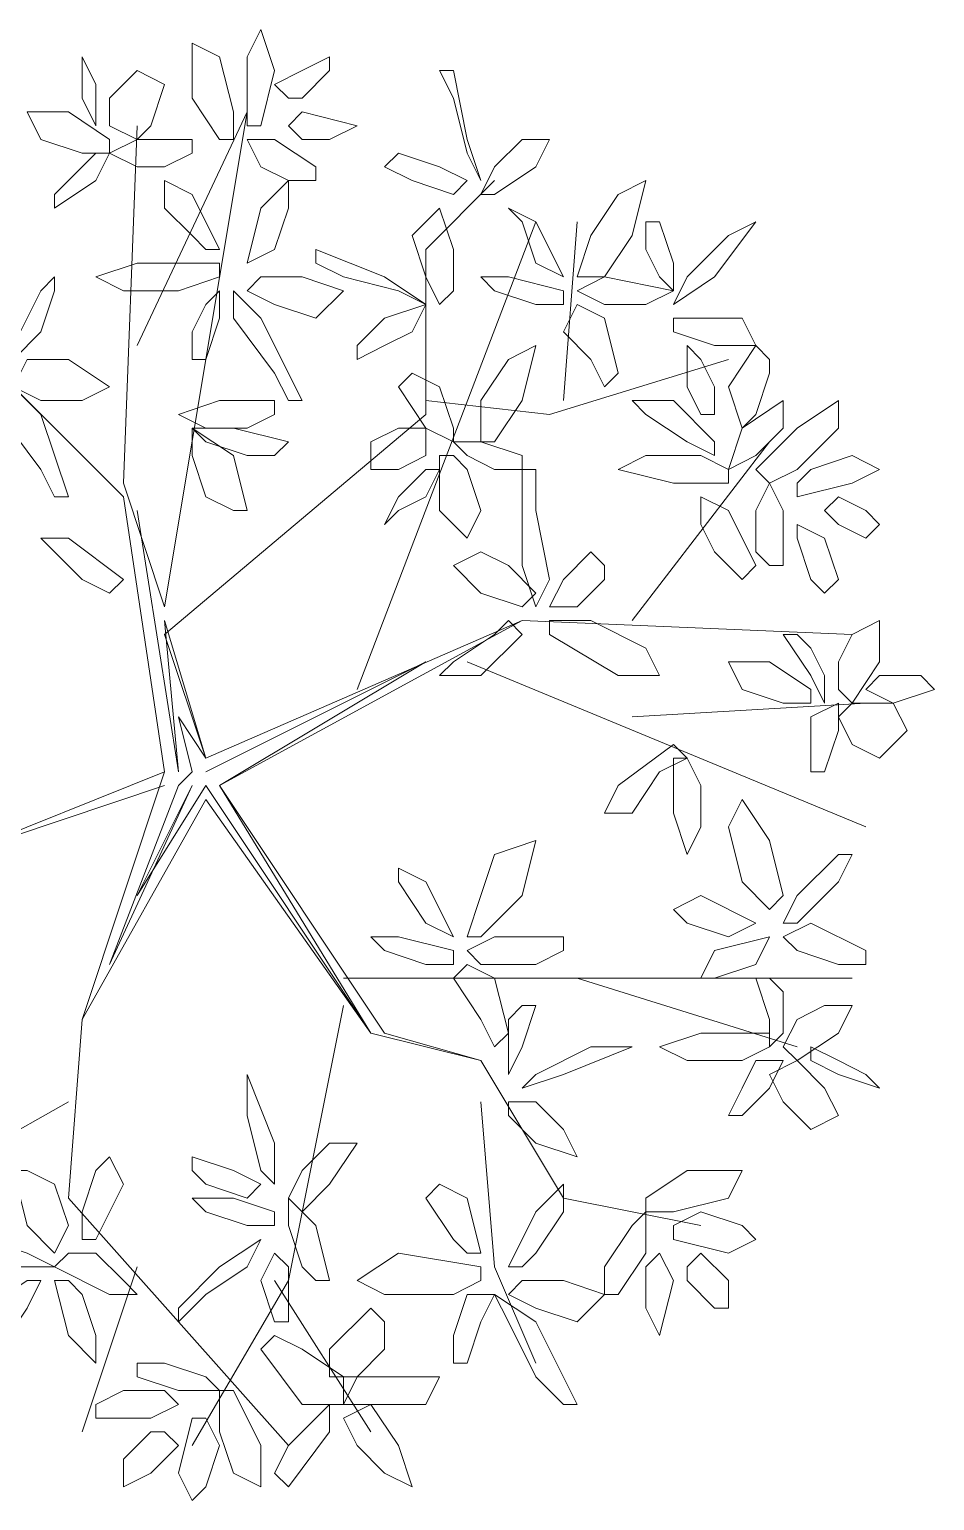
# Model space of a CAD drawing. Header units: millimetres. Extents: x 2576 to 2719, y 1757 to 1977.
# Drawn here: x 2609.716 to 2611.575, y 1823.145 to 1826.167 of the extents above; entities that cross this region are included whole.
import ezdxf

# ---------------------------------------------------------------- set-up
doc = ezdxf.new("R2010")
doc.units = ezdxf.units.MM
doc.layers.add('PDF_0', color=7, linetype='Continuous')

msp = doc.modelspace()

# ---------------------------------------------------------------- linework, layer by layer
at = {"layer": 'PDF_0', "lineweight": 9}
for points in [[(2610.163, 1826.0255), (2610.163, 1826.1102), (2610.1912, 1826.1667), (2610.2195, 1826.082), (2610.1912, 1825.969), (2610.163, 1825.969)], [(2610.1347, 1825.9408), (2610.1065, 1825.9408), (2610.05, 1826.0255), (2610.05, 1826.1384), (2610.1065, 1826.1102), (2610.1347, 1825.9972)], [(2609.8523, 1825.969), (2609.8523, 1825.9972), (2609.8523, 1826.0537), (2609.8241, 1826.1102), (2609.8241, 1826.082), (2609.8241, 1826.0255)], [(2610.2477, 1826.0255), (2610.2195, 1826.0537), (2610.2759, 1826.082), (2610.3324, 1826.1102), (2610.3324, 1826.082), (2610.2759, 1826.0255)], [(2609.9371, 1825.9408), (2609.8806, 1825.969), (2609.8806, 1826.0255), (2609.9371, 1826.082), (2609.9935, 1826.0537), (2609.9653, 1825.969)], [(2610.5866, 1826.0255), (2610.6148, 1825.9125), (2610.643, 1825.8561), (2610.6148, 1825.9408), (2610.5866, 1826.082), (2610.5583, 1826.082)], [(2609.8241, 1825.9125), (2609.7394, 1825.9408), (2609.7111, 1825.9972), (2609.7959, 1825.9972), (2609.8806, 1825.9408), (2609.8806, 1825.9125)], [(2610.3324, 1825.9408), (2610.3889, 1825.969), (2610.2759, 1825.9972), (2610.2477, 1825.969), (2610.2759, 1825.9408)], [(2609.9935, 1825.8843), (2609.9371, 1825.8843), (2609.8806, 1825.9125), (2609.9371, 1825.9408), (2610.05, 1825.9408), (2610.05, 1825.9125)], [(2610.2477, 1825.8561), (2610.1912, 1825.8843), (2610.163, 1825.9408), (2610.2195, 1825.9408), (2610.3042, 1825.8843), (2610.3042, 1825.8561)], [(2610.643, 1825.8278), (2610.6713, 1825.8278), (2610.756, 1825.8843), (2610.7842, 1825.9408), (2610.7278, 1825.9408), (2610.6713, 1825.8843)], [(2609.7959, 1825.8561), (2609.8523, 1825.9125), (2609.8806, 1825.9125), (2609.8523, 1825.8561), (2609.7676, 1825.7996), (2609.7676, 1825.8278)], [(2610.5018, 1825.8561), (2610.5866, 1825.8278), (2610.6148, 1825.8561), (2610.5583, 1825.8843), (2610.4736, 1825.9125), (2610.4454, 1825.8843)], [(2610.05, 1825.7431), (2609.9935, 1825.7996), (2609.9935, 1825.8561), (2610.05, 1825.8278), (2610.1065, 1825.7149), (2610.0783, 1825.7149)], [(2610.2195, 1825.7149), (2610.163, 1825.6866), (2610.1912, 1825.7996), (2610.2477, 1825.8561), (2610.2477, 1825.7996)], [(2610.8407, 1825.6584), (2610.8972, 1825.6584), (2610.9537, 1825.7431), (2610.9819, 1825.8561), (2610.9254, 1825.8278), (2610.869, 1825.7431)], [(2610.5583, 1825.6019), (2610.5866, 1825.6301), (2610.5866, 1825.7149), (2610.5583, 1825.7996), (2610.5018, 1825.7431), (2610.5301, 1825.6584)], [(2610.756, 1825.6866), (2610.8125, 1825.6584), (2610.756, 1825.7713), (2610.6995, 1825.7996), (2610.7278, 1825.7713)], [(2610.9819, 1825.7149), (2611.0102, 1825.6584), (2611.0384, 1825.6301), (2611.0384, 1825.6866), (2611.0102, 1825.7713), (2610.9819, 1825.7713)], [(2611.1514, 1825.7431), (2611.2078, 1825.7713), (2611.1231, 1825.6584), (2611.0384, 1825.6019), (2611.0666, 1825.6584)], [(2610.3607, 1825.6584), (2610.4736, 1825.6301), (2610.5301, 1825.6019), (2610.4454, 1825.6584), (2610.3042, 1825.7149), (2610.3042, 1825.6866)], [(2610.0218, 1825.6301), (2609.9088, 1825.6301), (2609.8523, 1825.6584), (2609.9371, 1825.6866), (2610.1065, 1825.6866), (2610.1065, 1825.6584)], [(2609.7394, 1825.5454), (2609.7676, 1825.6301), (2609.7676, 1825.6584), (2609.7394, 1825.6301), (2609.6829, 1825.5172), (2609.6829, 1825.4889)], [(2610.163, 1825.6301), (2610.1912, 1825.6584), (2610.2759, 1825.6584), (2610.3607, 1825.6301), (2610.3042, 1825.5737), (2610.2195, 1825.6019)], [(2610.756, 1825.6019), (2610.6713, 1825.6301), (2610.643, 1825.6584), (2610.6995, 1825.6584), (2610.8125, 1825.6301), (2610.8125, 1825.6019)], [(2610.9819, 1825.6019), (2611.0384, 1825.6301), (2610.8972, 1825.6584), (2610.8407, 1825.6301), (2610.8972, 1825.6019)], [(2610.05, 1825.4889), (2610.0783, 1825.4889), (2610.1065, 1825.5737), (2610.1065, 1825.6301), (2610.0783, 1825.6019), (2610.05, 1825.5454)], [(2610.2195, 1825.4607), (2610.1347, 1825.5737), (2610.1347, 1825.6301), (2610.1912, 1825.5737), (2610.2759, 1825.4042), (2610.2477, 1825.4042)], [(2610.4454, 1825.5172), (2610.5018, 1825.5454), (2610.5301, 1825.6019), (2610.4454, 1825.5737), (2610.3889, 1825.5172), (2610.3889, 1825.4889)], [(2610.869, 1825.4889), (2610.8125, 1825.5454), (2610.8407, 1825.6019), (2610.8972, 1825.5737), (2610.9254, 1825.4607), (2610.8972, 1825.4325)], [(2611.0384, 1825.5737), (2611.0384, 1825.5454), (2611.1231, 1825.5172), (2611.2078, 1825.5172), (2611.1796, 1825.5737), (2611.0949, 1825.5737)], [(2610.643, 1825.3195), (2610.6713, 1825.3195), (2610.7278, 1825.4042), (2610.756, 1825.5172), (2610.6995, 1825.4889), (2610.643, 1825.4042)], [(2611.1231, 1825.376), (2611.0949, 1825.376), (2611.0666, 1825.4325), (2611.0666, 1825.5172), (2611.0949, 1825.4889), (2611.1231, 1825.4325)], [(2611.2361, 1825.4607), (2611.2078, 1825.376), (2611.1796, 1825.3477), (2611.1514, 1825.4325), (2611.2078, 1825.5172), (2611.2361, 1825.4889)], [(2609.6829, 1825.4325), (2609.7111, 1825.4889), (2609.7959, 1825.4889), (2609.8806, 1825.4325), (2609.8241, 1825.4042), (2609.7394, 1825.4042)], [(2609.7394, 1825.263), (2609.6547, 1825.376), (2609.6547, 1825.4607), (2609.7394, 1825.376), (2609.7959, 1825.2065), (2609.7676, 1825.2065)], [(2610.5583, 1825.4325), (2610.5866, 1825.3477), (2610.5866, 1825.3195), (2610.5301, 1825.3477), (2610.4736, 1825.4325), (2610.5018, 1825.4607)], [(2610.163, 1825.3477), (2610.0783, 1825.3477), (2610.0218, 1825.376), (2610.1065, 1825.4042), (2610.2195, 1825.4042), (2610.2195, 1825.376)], [(2611.0666, 1825.3195), (2610.9819, 1825.376), (2610.9537, 1825.4042), (2611.0384, 1825.4042), (2611.1231, 1825.3195), (2611.1231, 1825.2913)], [(2611.2643, 1825.3477), (2611.2643, 1825.4042), (2611.1796, 1825.3477), (2611.1514, 1825.263), (2611.2078, 1825.2913)], [(2611.2361, 1825.2348), (2611.2078, 1825.263), (2611.2926, 1825.3477), (2611.3773, 1825.4042), (2611.3773, 1825.3477), (2611.2926, 1825.263)], [(2610.163, 1825.2913), (2610.0783, 1825.3195), (2610.05, 1825.3477), (2610.1347, 1825.3477), (2610.2477, 1825.3195), (2610.2195, 1825.2913)], [(2610.0783, 1825.2065), (2610.05, 1825.2913), (2610.05, 1825.3477), (2610.1347, 1825.2913), (2610.163, 1825.1783), (2610.1347, 1825.1783)], [(2610.5301, 1825.3477), (2610.5301, 1825.2913), (2610.4736, 1825.263), (2610.4171, 1825.263), (2610.4171, 1825.3195), (2610.4736, 1825.3477)], [(2610.6713, 1825.263), (2610.6148, 1825.2913), (2610.5866, 1825.3195), (2610.643, 1825.3195), (2610.7278, 1825.2913), (2610.7278, 1825.263)], [(2610.6148, 1825.263), (2610.643, 1825.1783), (2610.6148, 1825.1218), (2610.5583, 1825.1783), (2610.5583, 1825.2913), (2610.5866, 1825.2913)], [(2611.1514, 1825.263), (2611.1514, 1825.2348), (2611.0384, 1825.2348), (2610.9254, 1825.263), (2610.9819, 1825.2913), (2611.0949, 1825.2913)], [(2611.3208, 1825.263), (2611.4055, 1825.2913), (2611.462, 1825.263), (2611.4055, 1825.2348), (2611.2926, 1825.2065), (2611.2926, 1825.2348)], [(2610.5583, 1825.263), (2610.5301, 1825.263), (2610.4736, 1825.2065), (2610.4454, 1825.1501), (2610.4736, 1825.1783), (2610.5301, 1825.2065)], [(2610.756, 1825.1783), (2610.7842, 1825.0371), (2610.756, 1824.9806), (2610.7278, 1825.0653), (2610.7278, 1825.263), (2610.756, 1825.263)], [(2611.2078, 1825.0936), (2611.2078, 1825.1783), (2611.2361, 1825.2348), (2611.2643, 1825.1783), (2611.2643, 1825.0653), (2611.2361, 1825.0653)], [(2611.1231, 1825.0936), (2611.0949, 1825.1501), (2611.0949, 1825.2065), (2611.1514, 1825.1783), (2611.2078, 1825.0653), (2611.1796, 1825.0371)], [(2611.349, 1825.1783), (2611.3773, 1825.2065), (2611.4338, 1825.1783), (2611.462, 1825.1501), (2611.4338, 1825.1218), (2611.3773, 1825.1501)], [(2611.3208, 1825.0371), (2611.2926, 1825.1218), (2611.2926, 1825.1501), (2611.349, 1825.1218), (2611.3773, 1825.0371), (2611.349, 1825.0089)], [(2609.8241, 1825.0371), (2609.7676, 1825.0936), (2609.7394, 1825.1218), (2609.7959, 1825.1218), (2609.9088, 1825.0371), (2609.8806, 1825.0089)], [(2610.756, 1825.0089), (2610.7278, 1824.9806), (2610.643, 1825.0089), (2610.5866, 1825.0653), (2610.643, 1825.0936), (2610.6995, 1825.0653)], [(2610.8972, 1825.0653), (2610.869, 1825.0936), (2610.8125, 1825.0371), (2610.7842, 1824.9806), (2610.8407, 1824.9806), (2610.8972, 1825.0371)], [(2610.6713, 1824.9241), (2610.5866, 1824.8677), (2610.5583, 1824.8394), (2610.643, 1824.8394), (2610.7278, 1824.9241), (2610.6995, 1824.9524)], [(2610.869, 1824.9524), (2610.9819, 1824.8959), (2611.0102, 1824.8394), (2610.9254, 1824.8394), (2610.7842, 1824.9241), (2610.7842, 1824.9524)], [(2611.3773, 1824.8677), (2611.4055, 1824.9241), (2611.462, 1824.9524), (2611.462, 1824.8677), (2611.4055, 1824.7829), (2611.3773, 1824.8112)], [(2611.3208, 1824.8959), (2611.349, 1824.8394), (2611.349, 1824.7829), (2611.3208, 1824.8394), (2611.2643, 1824.9241), (2611.2926, 1824.9241)], [(2611.2643, 1824.7829), (2611.1796, 1824.8112), (2611.1514, 1824.8677), (2611.2361, 1824.8677), (2611.3208, 1824.8112), (2611.3208, 1824.7829)], [(2611.4338, 1824.8112), (2611.4902, 1824.7829), (2611.575, 1824.8112), (2611.5467, 1824.8394), (2611.462, 1824.8394)], [(2611.3208, 1824.6982), (2611.3208, 1824.7547), (2611.3773, 1824.7829), (2611.3773, 1824.7265), (2611.349, 1824.6417), (2611.3208, 1824.6417)], [(2611.3773, 1824.7547), (2611.4055, 1824.7829), (2611.4902, 1824.7829), (2611.5185, 1824.7265), (2611.462, 1824.67), (2611.4055, 1824.6982)], [(2611.0102, 1824.6417), (2610.9537, 1824.557), (2610.8972, 1824.557), (2610.9254, 1824.6135), (2611.0384, 1824.6982), (2611.0666, 1824.67)], [(2611.0949, 1824.6135), (2611.0949, 1824.5288), (2611.0666, 1824.4723), (2611.0384, 1824.557), (2611.0384, 1824.67), (2611.0666, 1824.67)], [(2611.2361, 1824.3593), (2611.2643, 1824.3876), (2611.2361, 1824.5005), (2611.1796, 1824.5853), (2611.1514, 1824.5288), (2611.1796, 1824.4158)], [(2610.6148, 1824.3029), (2610.643, 1824.3029), (2610.7278, 1824.3876), (2610.756, 1824.5005), (2610.6713, 1824.4723), (2610.643, 1824.3876)], [(2611.3773, 1824.4158), (2611.2926, 1824.3311), (2611.2643, 1824.3311), (2611.2926, 1824.3876), (2611.3773, 1824.4723), (2611.4055, 1824.4723)], [(2610.5301, 1824.3311), (2610.5866, 1824.3029), (2610.5301, 1824.4158), (2610.4736, 1824.4441), (2610.4736, 1824.4158)], [(2611.1514, 1824.3029), (2611.2078, 1824.3311), (2611.0949, 1824.3876), (2611.0384, 1824.3593), (2611.0666, 1824.3311)], [(2611.3773, 1824.2464), (2611.2926, 1824.2746), (2611.2643, 1824.3029), (2611.3208, 1824.3311), (2611.4338, 1824.2746), (2611.4338, 1824.2464)], [(2610.5301, 1824.2464), (2610.4454, 1824.2746), (2610.4171, 1824.3029), (2610.4736, 1824.3029), (2610.5866, 1824.2746), (2610.5866, 1824.2464)], [(2610.756, 1824.2464), (2610.643, 1824.2464), (2610.6148, 1824.2746), (2610.6713, 1824.3029), (2610.8125, 1824.3029), (2610.8125, 1824.2746)], [(2611.2078, 1824.2464), (2611.2361, 1824.3029), (2611.1231, 1824.2746), (2611.0949, 1824.2182), (2611.1231, 1824.2182)], [(2610.643, 1824.1334), (2610.5866, 1824.2182), (2610.6148, 1824.2464), (2610.6713, 1824.2182), (2610.6995, 1824.1052), (2610.6713, 1824.077)], [(2611.2643, 1824.1899), (2611.2643, 1824.1052), (2611.2361, 1824.077), (2611.2361, 1824.1334), (2611.2078, 1824.2182), (2611.2361, 1824.2182)], [(2610.6995, 1824.1334), (2610.6995, 1824.0487), (2610.6995, 1824.0205), (2610.7278, 1824.077), (2610.756, 1824.1617), (2610.7278, 1824.1617)], [(2611.2926, 1824.1334), (2611.349, 1824.1617), (2611.4055, 1824.1617), (2611.3773, 1824.1052), (2611.2926, 1824.0487), (2611.2643, 1824.077)], [(2610.869, 1824.077), (2610.756, 1824.0205), (2610.7278, 1823.9922), (2610.8125, 1824.0205), (2610.9537, 1824.077), (2610.9254, 1824.077)], [(2611.1796, 1824.0487), (2611.0666, 1824.0487), (2611.0102, 1824.077), (2611.0949, 1824.1052), (2611.2361, 1824.1052), (2611.2361, 1824.077)], [(2611.3208, 1824.077), (2611.3208, 1824.0487), (2611.3773, 1824.0205), (2611.462, 1823.9922), (2611.4338, 1824.0205), (2611.3773, 1824.0487)], [(2611.1796, 1823.9922), (2611.2078, 1824.0487), (2611.2643, 1824.0487), (2611.2361, 1823.9922), (2611.1796, 1823.9358), (2611.1514, 1823.9358)], [(2611.2361, 1824.0205), (2611.2926, 1824.0487), (2611.349, 1823.9922), (2611.3773, 1823.9358), (2611.3208, 1823.9075), (2611.2643, 1823.964)], [(2610.163, 1823.9358), (2610.163, 1824.0205), (2610.2195, 1823.8793), (2610.2195, 1823.7946), (2610.1912, 1823.8228)], [(2610.6995, 1823.964), (2610.6995, 1823.9358), (2610.756, 1823.8793), (2610.8407, 1823.851), (2610.8125, 1823.9075), (2610.756, 1823.964)], [(2610.2477, 1823.7663), (2610.2759, 1823.7381), (2610.3324, 1823.7946), (2610.3889, 1823.8793), (2610.3324, 1823.8793), (2610.2759, 1823.8228)], [(2609.8241, 1823.7381), (2609.8523, 1823.8228), (2609.8806, 1823.851), (2609.9088, 1823.7946), (2609.8523, 1823.6816), (2609.8241, 1823.6816)], [(2610.0783, 1823.7946), (2610.163, 1823.7663), (2610.1912, 1823.7946), (2610.1347, 1823.8228), (2610.05, 1823.851), (2610.05, 1823.8228)], [(2609.7676, 1823.7946), (2609.7959, 1823.7098), (2609.7676, 1823.6534), (2609.7111, 1823.7098), (2609.6829, 1823.8228), (2609.7111, 1823.8228)], [(2610.9819, 1823.7381), (2610.9819, 1823.7663), (2611.0666, 1823.8228), (2611.1796, 1823.8228), (2611.1514, 1823.7663), (2611.0384, 1823.7381)], [(2610.5866, 1823.6816), (2610.5301, 1823.7663), (2610.5583, 1823.7946), (2610.6148, 1823.7663), (2610.643, 1823.6534), (2610.6148, 1823.6534)], [(2610.756, 1823.6534), (2610.8125, 1823.7381), (2610.8125, 1823.7946), (2610.756, 1823.7381), (2610.6995, 1823.6251), (2610.7278, 1823.6251)], [(2610.2195, 1823.7098), (2610.2195, 1823.7381), (2610.1347, 1823.7663), (2610.05, 1823.7663), (2610.0783, 1823.7381), (2610.163, 1823.7098)], [(2610.2759, 1823.6251), (2610.2477, 1823.7098), (2610.2477, 1823.7663), (2610.3042, 1823.7098), (2610.3324, 1823.5969), (2610.3042, 1823.5969)], [(2610.8972, 1823.6251), (2610.9537, 1823.7098), (2610.9819, 1823.7381), (2610.9819, 1823.6534), (2610.9254, 1823.5686), (2610.8972, 1823.5686)], [(2611.0949, 1823.7381), (2611.1796, 1823.7098), (2611.2078, 1823.6816), (2611.1514, 1823.6534), (2611.0384, 1823.6816), (2611.0384, 1823.7098)], [(2609.6264, 1823.6816), (2609.5417, 1823.6534), (2609.6829, 1823.6251), (2609.7676, 1823.6251), (2609.7111, 1823.6534)], [(2609.8523, 1823.6534), (2609.9088, 1823.5969), (2609.9371, 1823.5686), (2609.8806, 1823.5686), (2609.7676, 1823.6251), (2609.7959, 1823.6534)], [(2610.0783, 1823.5686), (2610.163, 1823.6251), (2610.1912, 1823.6816), (2610.1065, 1823.6251), (2610.0218, 1823.5404), (2610.0218, 1823.5122)], [(2610.2477, 1823.5404), (2610.2477, 1823.6251), (2610.2195, 1823.6534), (2610.1912, 1823.5969), (2610.2195, 1823.5122), (2610.2477, 1823.5122)], [(2610.5866, 1823.5686), (2610.4454, 1823.5686), (2610.3889, 1823.5969), (2610.4736, 1823.6534), (2610.643, 1823.6251), (2610.643, 1823.5969)], [(2610.9819, 1823.5404), (2611.0102, 1823.4839), (2611.0384, 1823.5969), (2611.0102, 1823.6534), (2610.9819, 1823.6251)], [(2611.0666, 1823.6251), (2611.0949, 1823.6534), (2611.1514, 1823.5969), (2611.1514, 1823.5404), (2611.1231, 1823.5404), (2611.0666, 1823.5969)], [(2609.7394, 1823.5969), (2609.7111, 1823.5969), (2609.6264, 1823.5404), (2609.5982, 1823.4274), (2609.6547, 1823.4557), (2609.7111, 1823.5404)], [(2609.8241, 1823.5686), (2609.8523, 1823.4839), (2609.8523, 1823.4274), (2609.7959, 1823.4839), (2609.7676, 1823.5969), (2609.7959, 1823.5969)], [(2610.6995, 1823.5686), (2610.7278, 1823.5969), (2610.8125, 1823.5969), (2610.8972, 1823.5686), (2610.8407, 1823.5122), (2610.756, 1823.5404)], [(2610.5866, 1823.4274), (2610.6148, 1823.4274), (2610.643, 1823.5122), (2610.6713, 1823.5686), (2610.6148, 1823.5686), (2610.5866, 1823.4839)], [(2610.756, 1823.3992), (2610.6995, 1823.5122), (2610.6713, 1823.5686), (2610.756, 1823.5122), (2610.8407, 1823.3427), (2610.8125, 1823.3427)], [(2610.4454, 1823.4557), (2610.3889, 1823.3992), (2610.3324, 1823.3992), (2610.3324, 1823.4557), (2610.4171, 1823.5404), (2610.4454, 1823.5122)], [(2610.2759, 1823.4557), (2610.3607, 1823.3992), (2610.3607, 1823.3427), (2610.2759, 1823.3427), (2610.1912, 1823.4557), (2610.2195, 1823.4839)], [(2609.9935, 1823.4274), (2610.0783, 1823.3992), (2610.1065, 1823.371), (2610.0218, 1823.371), (2609.9371, 1823.3992), (2609.9371, 1823.4274)], [(2610.5583, 1823.3992), (2610.5301, 1823.3427), (2610.4454, 1823.3427), (2610.3607, 1823.3427), (2610.3889, 1823.3992), (2610.4736, 1823.3992)], [(2609.9088, 1823.371), (2609.9935, 1823.371), (2610.0218, 1823.3427), (2609.9653, 1823.3145), (2609.8523, 1823.3145), (2609.8523, 1823.3427)], [(2610.1065, 1823.371), (2610.1347, 1823.371), (2610.1912, 1823.258), (2610.1912, 1823.1733), (2610.1347, 1823.2015), (2610.1065, 1823.2862)], [(2610.2477, 1823.258), (2610.3042, 1823.3145), (2610.3324, 1823.3427), (2610.3324, 1823.2862), (2610.2477, 1823.1733), (2610.2195, 1823.2015)], [(2610.3607, 1823.3145), (2610.4171, 1823.3427), (2610.4736, 1823.258), (2610.5018, 1823.1733), (2610.4454, 1823.2015), (2610.3889, 1823.258)], [(2610.1065, 1823.258), (2610.0783, 1823.1733), (2610.05, 1823.145), (2610.0218, 1823.2015), (2610.05, 1823.3145), (2610.0783, 1823.3145)], [(2609.9935, 1823.2862), (2610.0218, 1823.258), (2609.9653, 1823.2015), (2609.9088, 1823.1733), (2609.9088, 1823.2298), (2609.9653, 1823.2862)]]:
    msp.add_lwpolyline(points, close=True, dxfattribs=at)
for points in [[(2609.9371, 1825.5172), (2610.163, 1825.9972), (2609.9935, 1824.9806), (2609.9088, 1825.2348), (2609.9371, 1825.969)], [(2610.6713, 1825.8561), (2610.5301, 1825.7149), (2610.5301, 1825.376), (2609.9935, 1824.9241), (2610.0783, 1824.67), (2610.7278, 1824.9524), (2610.1065, 1824.6135), (2610.5301, 1824.8677), (2610.0783, 1824.6417)], [(2611.0949, 1823.7098), (2610.8125, 1823.7663), (2610.643, 1824.0487), (2610.4171, 1824.1052), (2610.0783, 1824.5853), (2609.8241, 1824.1334), (2609.9935, 1824.6417), (2609.9088, 1825.2065), (2609.344, 1825.7713)], [(2610.3889, 1824.8112), (2610.756, 1825.7713)], [(2610.8125, 1825.4042), (2610.8407, 1825.7713)], [(2610.5301, 1825.4042), (2610.7842, 1825.376), (2611.1514, 1825.4889)], [(2610.9537, 1824.9524), (2611.2361, 1825.3195)], [(2609.9371, 1825.1783), (2610.0218, 1824.6417), (2609.9935, 1824.9524), (2610.0783, 1824.67), (2610.0218, 1824.7547), (2610.05, 1824.6417), (2610.0218, 1824.6135), (2609.8806, 1824.2464), (2610.05, 1824.6135), (2609.9371, 1824.3876), (2610.0783, 1824.6135), (2610.4171, 1824.1052), (2610.1065, 1824.6135), (2610.4454, 1824.1052), (2610.643, 1824.0487)], [(2610.7278, 1824.9524), (2611.4055, 1824.9241)], [(2610.6148, 1824.8677), (2611.4338, 1824.5288)], [(2610.9537, 1824.7547), (2611.4338, 1824.7829)], [(2610.0783, 1824.6417), (2610.2477, 1824.7265), (2610.0783, 1824.6417)], [(2609.9935, 1824.6135), (2609.5699, 1824.4723), (2609.9935, 1824.6417)], [(2610.3607, 1824.2182), (2611.4055, 1824.2182)], [(2610.8407, 1824.2182), (2611.2926, 1824.077)], [(2610.3607, 1824.1617), (2610.2477, 1823.5969), (2610.05, 1823.258)], [(2609.8241, 1824.1334), (2609.7959, 1823.7663), (2610.2477, 1823.258)], [(2609.7959, 1823.964), (2609.1463, 1823.5969)], [(2610.643, 1823.964), (2610.6713, 1823.6251), (2610.756, 1823.4274)], [(2609.9371, 1823.6251), (2609.8241, 1823.2862)], [(2610.2195, 1823.5969), (2610.4171, 1823.2862)]]:
    msp.add_lwpolyline(points, dxfattribs=at)

doc.saveas('drawing.dxf')
